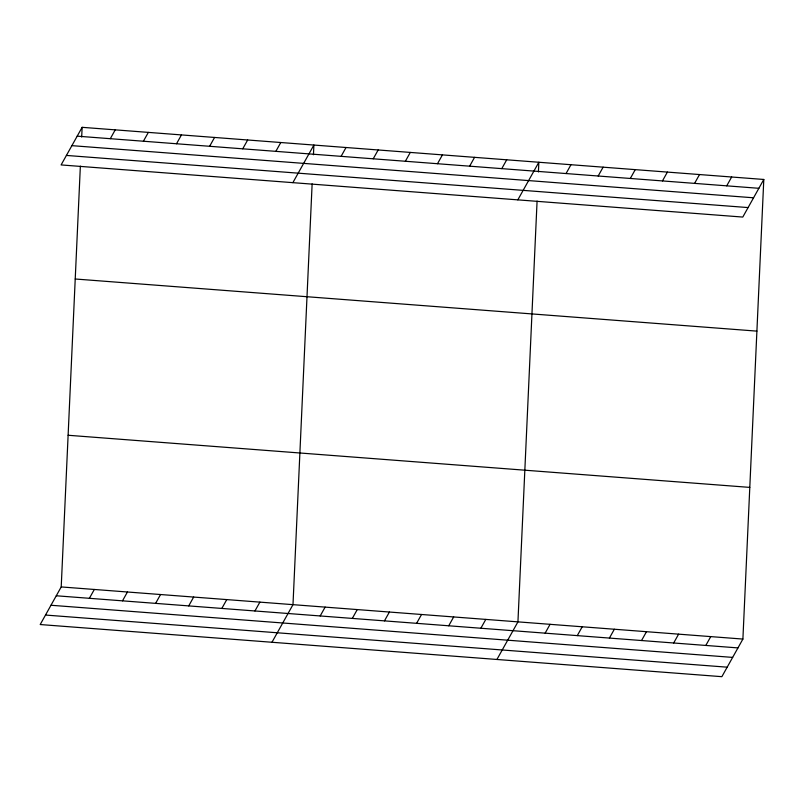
<?xml version="1.0" encoding="UTF-8"?>
<svg xmlns="http://www.w3.org/2000/svg" width="804" height="804" viewBox="0 0 804 804"><rect width="100%" height="100%" fill="white"/><g stroke="black" fill="none" stroke-linecap="round" stroke-linejoin="round"><path stroke-width="1.21" d="M763.8 179.463L742.785 217.07L61.104 164.931L82.129 127.323L763.8 179.463L742.896 639.069L721.871 676.677L40.2 624.537L61.215 586.93L80.36 166.147M81.686 137.032L82.129 127.323M312.133 183.875L292.988 604.658L271.973 642.265M313.449 154.76L313.892 145.052L292.877 182.659M537.082 201.08L517.937 621.864L496.922 659.471M538.409 171.955L538.851 162.257L517.826 199.864M110.299 138.69L115.233 129.856M143.403 141.223L148.348 132.389M176.518 143.755L181.453 134.921M209.623 146.288L214.567 137.454M242.738 148.82L247.672 139.986M275.842 151.353L280.787 142.519M89.385 598.307L94.329 589.463M341.097 156.348L346.032 147.504M122.499 600.839L127.444 591.995M373.227 158.8L378.171 149.966M155.604 603.372L160.549 594.528M405.367 161.262L410.301 152.418M188.719 605.904L193.663 597.06M437.497 163.714L442.441 154.881M221.834 608.437L226.768 599.593M469.636 166.177L474.571 157.333M501.776 168.639L506.711 159.795M254.938 610.97L259.883 602.126M566.046 173.553L570.981 164.709M320.183 615.954L325.128 607.12M598.176 176.006L603.121 167.172M352.323 618.417L357.257 609.573M630.316 178.468L635.26 169.624M384.453 620.869L389.397 612.035M662.456 180.92L667.39 172.086M416.593 623.331L421.537 614.487M694.586 183.382L699.53 174.538M448.732 625.783L453.667 616.949M726.726 185.835L731.66 177.001M480.862 628.246L485.807 619.402M545.132 633.16L550.077 624.316M577.272 635.622L582.217 626.778M609.412 638.074L614.346 629.241M641.542 640.537L646.486 631.693M673.682 642.989L678.616 634.155M705.811 645.451L710.756 636.607M77.184 136.157L758.855 188.297M71.878 145.655L753.549 197.794M66.41 155.433L748.092 207.573M75.224 278.998L756.896 331.127M68.119 435.265L749.79 487.395M61.215 586.93L742.896 639.069M56.28 595.774L737.951 647.903M50.974 605.261L732.645 657.401M45.506 615.05L727.178 667.179"/></g></svg>
